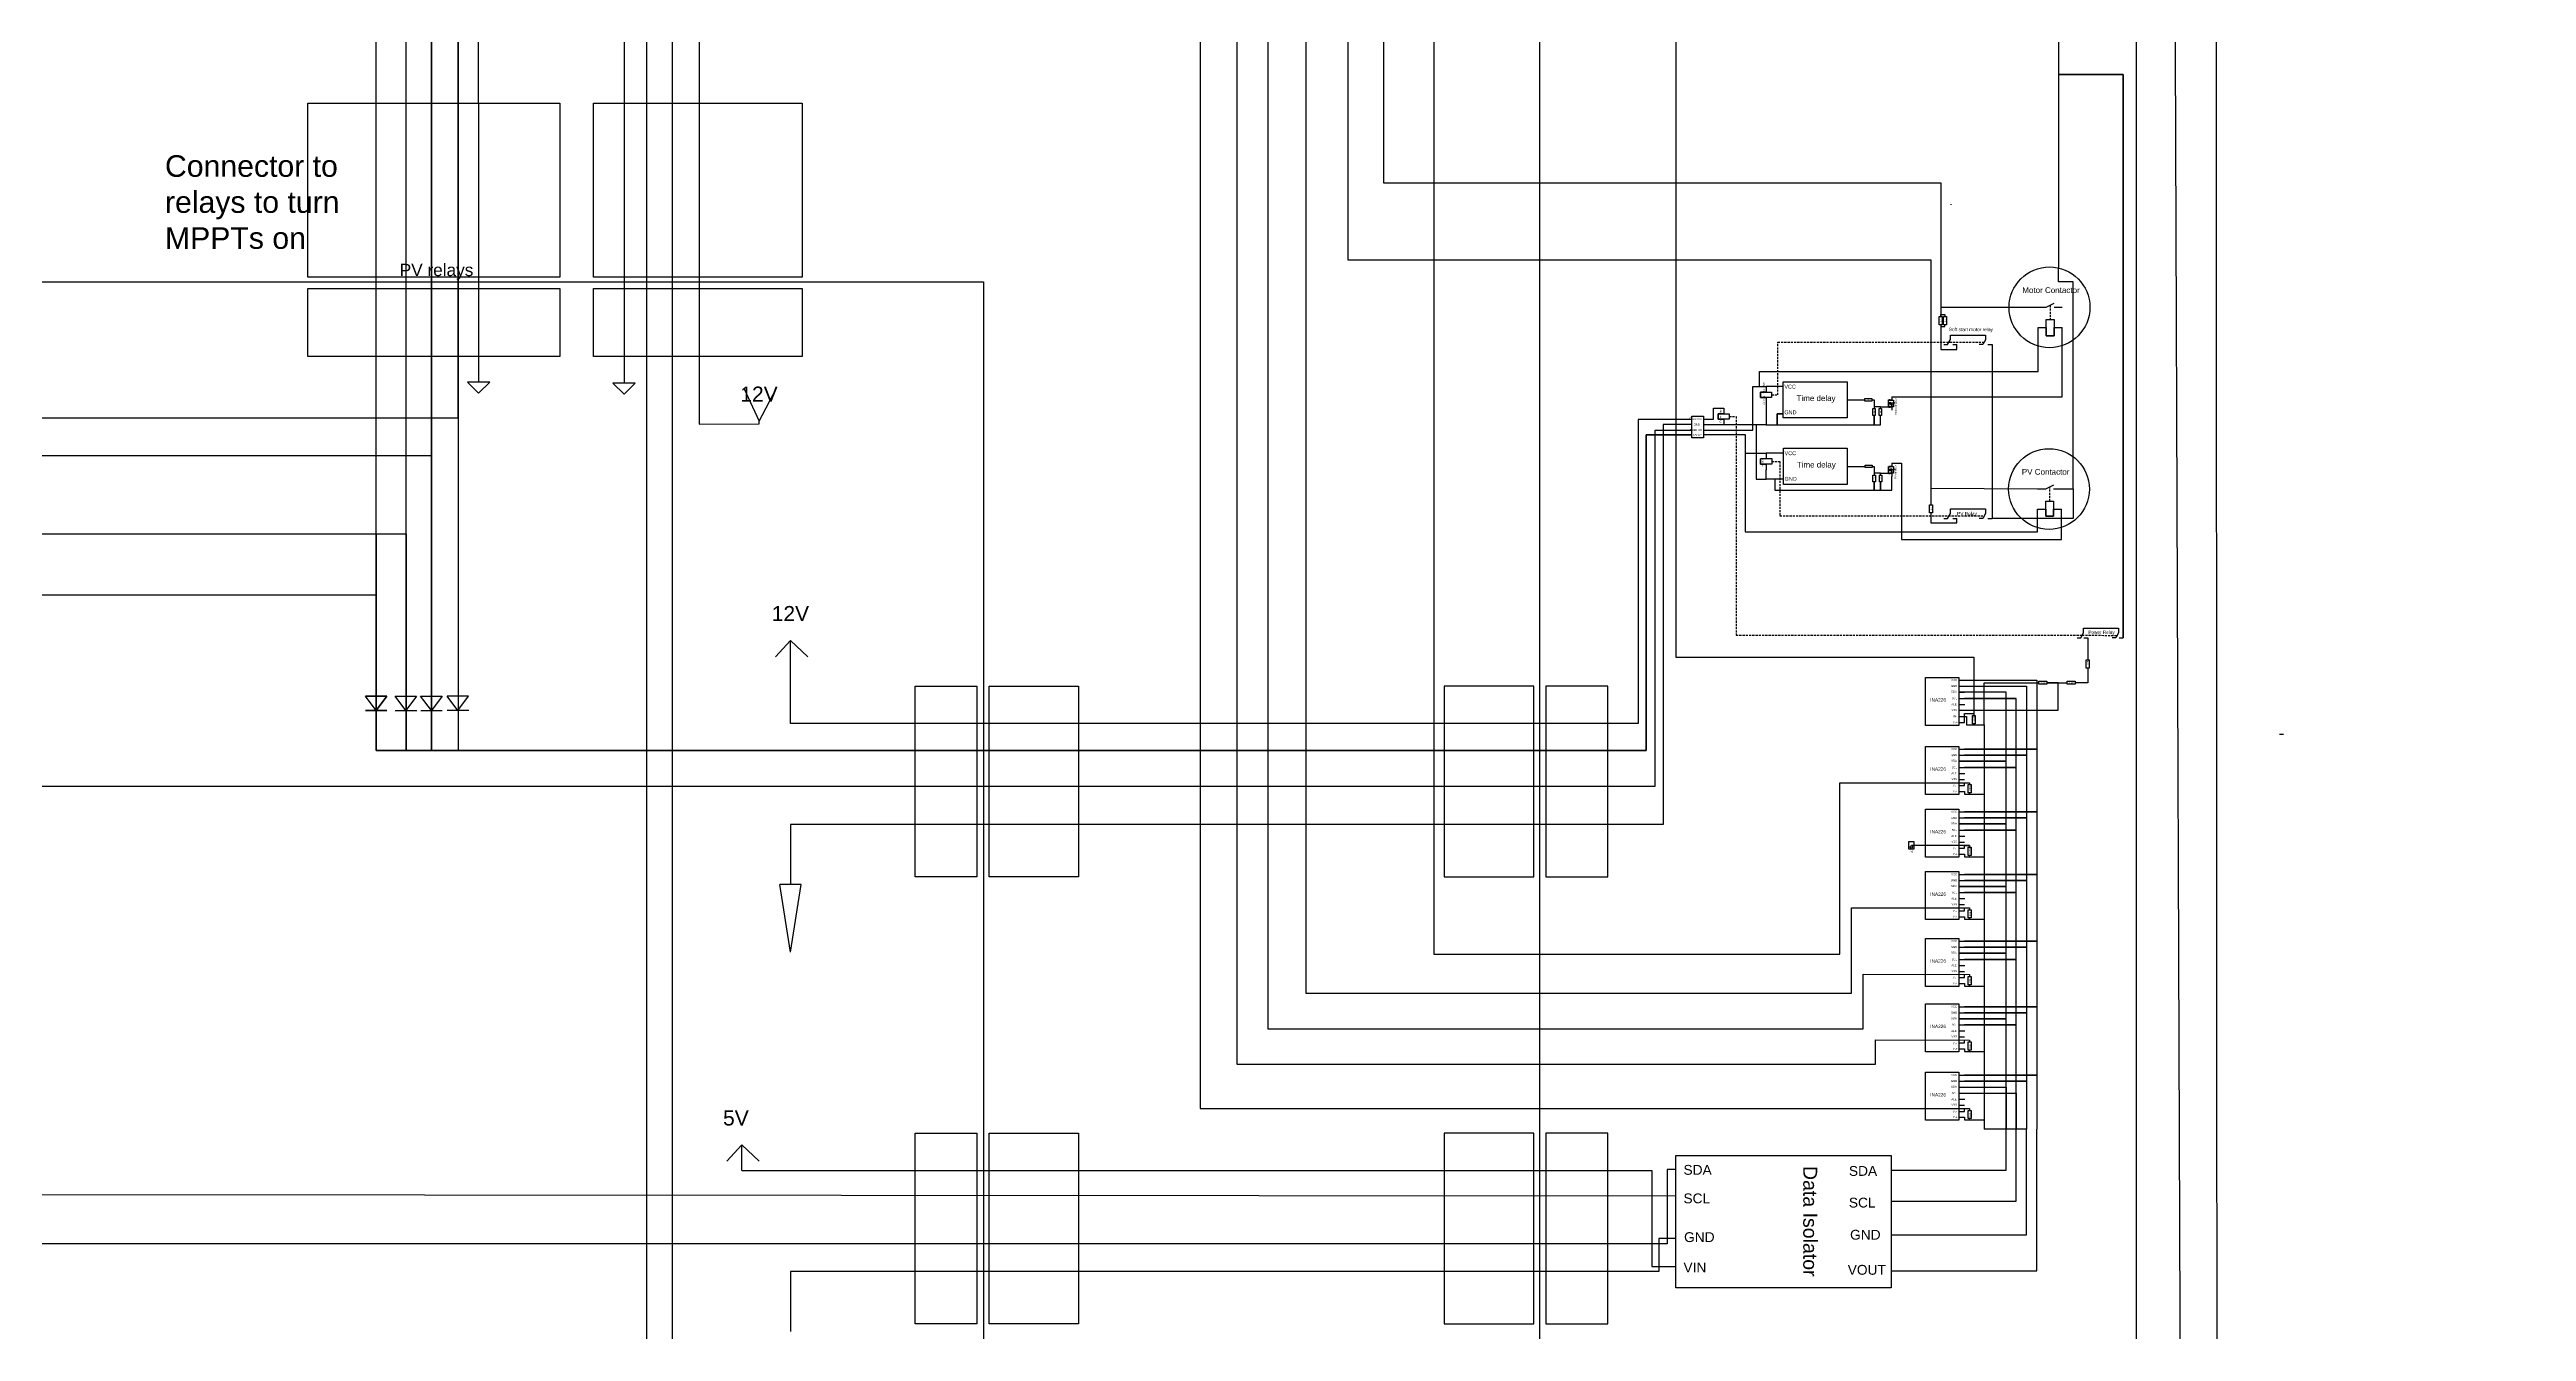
# Model space of a CAD drawing. Header units: inches. Extents: x -6006 to 28106, y 59 to 4778.
# Drawn here: x -2589 to -2016, y 3006 to 3303 of the extents above; entities that cross this region are included whole.
import ezdxf

# ---------------------------------------------------------------- set-up
doc = ezdxf.new("R2010")
doc.units = ezdxf.units.IN
doc.header["$MEASUREMENT"] = 0
doc.linetypes.add('DASHED', pattern=[0.75, 0.5, -0.25])
doc.styles.get("Standard").update_dxf_attribs({"font": 'arial.ttf'})

msp = doc.modelspace()

# ---------------------------------------------------------------- linework, layer by layer
for p, q in [((-2451.1, 3461.57), (-2451.1, 2919.04)), ((-2445.12, 3461.57), (-2445.12, 2919.04)), ((-2513.64, 3244.73), (-2513.64, 3454.58)), ((-2494.66, 3244.73), (-2494.66, 3344.22)), ((-2149.35, 3267.36), (-2149.35, 3267.26)), ((-2513.64, 3176.99), (-2513.64, 3244.73)), ((-2125.47, 3243.53), (-2123.62, 3243.53)), ((-2148.89, 3234.89), (-2147.96, 3234.89)), ((-2140.78, 3234.9), (-2139.83, 3234.9)), ((-2139.83, 3234.9), (-2139.83, 3194.67)), ((-2173.35, 3222.1), (-2169.22, 3222.1)), ((-2805.37, 3209.21), (-2500.92, 3209.21)), ((-2188.1, 3209.79), (-2192.06, 3209.79)), ((-2173.3, 3206.7), (-2169.17, 3206.7)), ((-2125.58, 3201.47), (-2123.73, 3201.47)), ((-2148.89, 3194.66), (-2147.96, 3194.66)), ((-2140.78, 3194.67), (-2139.83, 3194.67)), ((-2860.05, 3191.06), (-2506.68, 3191.06)), ((-2118.61, 3167.02), (-2117.68, 3167.02)), ((-2110.4, 3167.03), (-2109.47, 3167.03)), ((-2147.54, 3157.21), (-2146.17, 3157.21)), ((-2147.54, 3155.83), (-2146.19, 3155.83)), ((-2147.54, 3154.43), (-2146.19, 3154.43)), ((-2147.54, 3153.01), (-2146.18, 3153.01)), ((-2147.54, 3151.62), (-2146.14, 3151.62)), ((-2147.54, 3150.24), (-2146.19, 3150.24)), ((-2147.54, 3148.83), (-2145.7, 3148.83)), ((-2147.54, 3147.44), (-2146.19, 3147.44)), ((-2513.64, 3140.94), (-2244.54, 3140.94)), ((-2500.92, 3140.94), (-2244.54, 3140.94)), ((-2494.66, 3140.94), (-2244.54, 3140.94)), ((-2147.54, 3141.23), (-2146.17, 3141.23)), ((-2073.34, 3144.74), (-2072.4, 3144.74)), ((-2147.54, 3139.84), (-2146.19, 3139.84)), ((-2147.54, 3138.44), (-2146.19, 3138.44)), ((-2147.54, 3137.02), (-2146.18, 3137.02)), ((-2147.54, 3135.64), (-2146.14, 3135.64)), ((-2147.54, 3134.26), (-2146.19, 3134.26)), ((-2147.54, 3132.84), (-2146.19, 3132.84)), ((-2147.54, 3131.47), (-2146.19, 3131.47)), ((-2147.54, 3126.71), (-2146.17, 3126.71)), ((-2147.54, 3125.32), (-2146.19, 3125.32)), ((-2147.54, 3123.93), (-2146.19, 3123.93)), ((-2147.54, 3122.5), (-2146.18, 3122.5)), ((-2147.54, 3121.12), (-2146.14, 3121.12)), ((-2147.54, 3119.74), (-2146.19, 3119.74)), ((-2147.54, 3118.33), (-2146.19, 3118.33)), ((-2147.54, 3116.95), (-2146.19, 3116.95)), ((-2147.54, 3112.24), (-2146.17, 3112.24)), ((-2147.54, 3110.85), (-2146.19, 3110.85)), ((-2147.54, 3109.46), (-2146.19, 3109.46)), ((-2147.54, 3108.04), (-2146.18, 3108.04)), ((-2147.54, 3106.65), (-2146.14, 3106.65)), ((-2147.54, 3105.27), (-2146.19, 3105.27)), ((-2147.54, 3103.86), (-2146.19, 3103.86)), ((-2147.54, 3102.48), (-2146.19, 3102.48)), ((-2147.54, 3096.8), (-2146.17, 3096.8)), ((-2147.54, 3095.41), (-2146.19, 3095.41)), ((-2147.54, 3094.01), (-2146.19, 3094.01)), ((-2147.54, 3092.59), (-2146.18, 3092.59)), ((-2147.54, 3091.2), (-2146.14, 3091.2)), ((-2147.54, 3089.82), (-2146.19, 3089.82)), ((-2147.54, 3088.41), (-2146.19, 3088.41)), ((-2147.54, 3087.04), (-2146.19, 3087.04)), ((-2147.54, 3081.64), (-2146.17, 3081.64)), ((-2147.54, 3080.25), (-2146.19, 3080.25)), ((-2147.54, 3078.85), (-2146.19, 3078.85)), ((-2147.54, 3077.43), (-2146.18, 3077.43)), ((-2147.54, 3076.04), (-2146.14, 3076.04)), ((-2147.54, 3074.66), (-2146.19, 3074.66)), ((-2147.54, 3073.25), (-2146.19, 3073.25)), ((-2147.54, 3071.87), (-2146.19, 3071.87)), ((-2147.54, 3065.82), (-2146.17, 3065.82)), ((-2147.54, 3064.43), (-2146.19, 3064.43)), ((-2147.54, 3063.03), (-2146.19, 3063.03)), ((-2147.54, 3061.61), (-2146.18, 3061.61)), ((-2147.54, 3060.23), (-2146.14, 3060.23)), ((-2147.54, 3058.85), (-2146.19, 3058.85)), ((-2147.54, 3057.43), (-2146.19, 3057.43)), ((-2147.54, 3056.06), (-2146.19, 3056.06)), ((-2163.13, 3043.8), (-2163.13, 3043.8)), ((-2163.13, 3036.66), (-2163.13, 3036.66)), ((-2163.13, 3028.84), (-2163.13, 3028.84)), ((-2163.13, 3020.51), (-2163.13, 3020.51))]:
    msp.add_line(p, q)
at = {"color": 3, "ltscale": 5}
for p, q in [((-2489.91, 3290.78), (-2489.91, 3310.44)), ((-2417.76, 3094.29), (-2420.23, 3109.94)), ((-2415.29, 3109.94), (-2420.23, 3109.94)), ((-2417.76, 3094.29), (-2415.29, 3109.94))]:
    msp.add_line(p, q, dxfattribs=at)
at = {"color": 7}
for p, q in [((-2494.66, 3222.41), (-2494.66, 3244.73)), ((-2494.66, 3222.41), (-2494.66, 3160.6)), ((-2513.64, 3176.99), (-2513.64, 3191.12)), ((-2513.64, 3191.12), (-2513.64, 3140.94)), ((-2494.66, 3160.6), (-2494.66, 3140.94)), ((-2511.11, 3150.19), (-2516.11, 3150.19)), ((-2513.64, 3150.19), (-2511.11, 3150.19)), ((-2492.17, 3150.19), (-2497.16, 3150.19))]:
    msp.add_line(p, q, dxfattribs=at)
at = {"color": 7, "true_color": 0xffffff}
for p, q in [((-2188.15, 3225.18), (-2192.1, 3225.18)), ((-2158.49, 3118.87), (-2158.49, 3118.97))]:
    msp.add_line(p, q, dxfattribs=at)
at = {"color": 1}
for p, q in [((-2153.96, 3201.62), (-2153.96, 3197.83)), ((-2429.02, 3043.74), (-2429.02, 3049.64))]:
    msp.add_line(p, q, dxfattribs=at)
at = {"ltscale": 5}
for p, q in [((-2513.64, 3150.19), (-2516.11, 3153.51)), ((-2511.17, 3153.51), (-2516.11, 3153.51)), ((-2513.64, 3150.19), (-2511.17, 3153.51)), ((-2494.69, 3150.19), (-2497.16, 3153.51)), ((-2492.22, 3153.51), (-2497.16, 3153.51)), ((-2494.69, 3150.19), (-2492.22, 3153.51))]:
    msp.add_line(p, q, dxfattribs=at)
at = {"color": 3}
for p, q in [((-2141.66, 3146.85), (-2141.66, 3156.63)), ((-2141.66, 3156.63), (-2129.03, 3156.63)), ((-2145.01, 3133.49), (-2145.01, 3133.07)), ((-2145.01, 3130.86), (-2145.01, 3131.16)), ((-2145.01, 3130.86), (-2141.66, 3130.86)), ((-2145.01, 3118.97), (-2158.49, 3118.97)), ((-2145.01, 3116.35), (-2141.66, 3116.35)), ((-2145.01, 3101.88), (-2141.66, 3101.88)), ((-2145.01, 3086.43), (-2141.66, 3086.43)), ((-2145.01, 3071.27), (-2141.66, 3071.27)), ((-2145.01, 3055.45), (-2141.66, 3055.45))]:
    msp.add_line(p, q, dxfattribs=at)
for points in [[(-2964.69, 3935.31), (-2964.69, 3132.68), (-2217.71, 3132.68), (-2217.71, 3215.07), (-2209.3, 3215.07)], [(-2915.6, 3935.31), (-2915.6, 3177), (-2513.64, 3177), (-2513.64, 3140.94), (-2219.8, 3140.94), (-2219.8, 3213.98), (-2209.3, 3213.98), (-2219.8, 3213.98), (-2219.8, 3140.94), (-2513.64, 3140.94), (-2513.64, 3454.58), (-2482.91, 3454.58)], [(-2860.05, 3934.82), (-2860.05, 3191.06), (-2506.68, 3191.06), (-2506.68, 3140.94), (-2219.8, 3140.94), (-2219.8, 3213.98), (-2209.3, 3213.98), (-2219.8, 3213.98)], [(-2860.05, 3934.82), (-2860.05, 3191.06), (-2506.68, 3191.06), (-2506.68, 3140.94), (-2219.8, 3140.94), (-2219.8, 3213.98), (-2209.3, 3213.98), (-2219.8, 3213.98), (-2219.8, 3140.94), (-2506.68, 3140.94), (-2506.68, 3417.8), (-2482.91, 3417.8)], [(-2805.37, 3934.33), (-2805.37, 3209.21), (-2500.82, 3209.21), (-2500.82, 3381.01), (-2482.91, 3381.01), (-2500.82, 3381.01), (-2500.92, 3140.94), (-2219.8, 3140.94), (-2219.8, 3213.98), (-2209.3, 3213.98)], [(-2743.64, 3934.33), (-2743.64, 3217.9), (-2494.66, 3217.9)], [(-2743.64, 3934.33), (-2743.64, 3217.9), (-2494.66, 3217.9), (-2494.66, 3344.22), (-2482.98, 3344.22), (-2494.66, 3344.22), (-2494.66, 3140.94), (-2219.8, 3140.94), (-2219.8, 3213.98), (-2209.3, 3213.98)], [(-2915.6, 3918.48), (-2915.6, 3177), (-2513.64, 3177)], [(-2209.3, 3213.98), (-2219.8, 3213.98), (-2219.8, 3140.94), (-2506.68, 3140.94), (-2506.68, 3417.8), (-2482.91, 3417.8)], [(-2482.91, 3381.01), (-2500.82, 3381.01), (-2500.82, 3140.94), (-2244.54, 3140.94)], [(-2151.69, 3243.52), (-2151.69, 3241.36), (-2151.69, 3241.82), (-2150.73, 3241.82), (-2150.73, 3241.36)], [(-2129.18, 3243.52), (-2127.28, 3243.52), (-2125.43, 3244.46)], [(-2193.63, 3225.18), (-2193.63, 3228.68), (-2129.17, 3228.68), (-2129.17, 3238.83)], [(-2151.69, 3239.45), (-2151.69, 3239.09), (-2150.73, 3239.09), (-2150.73, 3239.45)], [(-2151.69, 3239.09), (-2151.69, 3233.74), (-2147.96, 3233.74), (-2147.96, 3234.89)], [(-2129.17, 3238.83), (-2127.3, 3238.83), (-2127.3, 3240.66), (-2125.47, 3240.66), (-2125.47, 3236.94), (-2127.28, 3236.94), (-2127.3, 3238.83), (-2127.28, 3236.94), (-2125.47, 3236.94), (-2125.47, 3238.83), (-2123.62, 3238.83)], [(-2150.94, 3234.88), (-2150.1, 3234.88), (-2149.42, 3236.04), (-2149.42, 3237.09), (-2141.33, 3237.09), (-2141.33, 3236.02), (-2141.98, 3234.88), (-2142.83, 3234.88)], [(-2206.58, 3215.07), (-2195.15, 3215.07), (-2195.15, 3225.18), (-2192.1, 3225.18)], [(-2206.58, 3217.63), (-2204.22, 3217.63), (-2204.22, 3220.19), (-2201.89, 3220.19)], [(-2201.89, 3220.19), (-2201.89, 3218.89), (-2200.61, 3218.89), (-2200.61, 3217.61), (-2203.2, 3217.61), (-2203.2, 3218.87), (-2201.89, 3218.89), (-2203.2, 3218.87), (-2203.2, 3217.61), (-2201.89, 3217.61), (-2201.89, 3216.32)], [(-2192.1, 3225.18), (-2192.1, 3223.88), (-2190.83, 3223.88), (-2190.83, 3222.61), (-2193.42, 3222.61), (-2193.42, 3223.87), (-2192.1, 3223.88), (-2193.42, 3223.87), (-2193.42, 3222.61), (-2192.1, 3222.61), (-2192.1, 3221.32)], [(-2167.63, 3222.1), (-2167.11, 3222.1), (-2167.11, 3220.09)], [(-2165.65, 3220.09), (-2165.65, 3220.5), (-2167.11, 3220.5)], [(-2165.65, 3220.5), (-2164.56, 3220.5)], [(-2164.56, 3220.5), (-2163.8, 3220.5), (-2163.8, 3222.06)], [(-2163.02, 3222.81), (-2163.02, 3222.05), (-2163.57, 3222.05), (-2163.57, 3222.25), (-2163.57, 3222.05), (-2163.57, 3221.83), (-2163.57, 3222.05), (-2163.02, 3222.05), (-2162.63, 3222.05), (-2162.63, 3221.43), (-2162.78, 3221.43), (-2162.87, 3221.34), (-2162.78, 3221.43), (-2162.63, 3221.43), (-2162.48, 3221.43), (-2162.4, 3221.51), (-2162.48, 3221.43), (-2162.63, 3221.43), (-2162.77, 3221.19), (-2162.49, 3221.19), (-2162.63, 3221.43), (-2162.49, 3221.19), (-2162.63, 3221.19), (-2162.63, 3220.5), (-2163.02, 3220.5), (-2163.02, 3221.27), (-2163.16, 3221.27), (-2163.16, 3221.51), (-2163.49, 3221.28), (-2163.16, 3221.03), (-2163.16, 3221.27), (-2163.16, 3221.03), (-2163.49, 3221.28), (-2163.49, 3221.28), (-2163.49, 3221.53), (-2163.49, 3221.28), (-2163.49, 3221.01), (-2163.49, 3221.28), (-2163.16, 3221.03), (-2163.16, 3221.27), (-2163.02, 3221.27), (-2163.02, 3220.5), (-2163.56, 3220.5), (-2163.56, 3220.71), (-2163.56, 3220.27), (-2163.56, 3220.49), (-2163.56, 3220.5), (-2163.02, 3220.5), (-2163.02, 3219.72)], [(-2206.58, 3214.05), (-2196.92, 3214.05), (-2196.92, 3209.79), (-2192.06, 3209.79)], [(-2196.92, 3209.79), (-2196.92, 3191.53), (-2129.28, 3191.53), (-2129.28, 3196.77)], [(-2192.06, 3209.79), (-2192.06, 3208.49), (-2190.78, 3208.49), (-2190.78, 3207.21), (-2193.37, 3207.21), (-2193.37, 3208.47), (-2192.06, 3208.49), (-2193.37, 3208.47), (-2193.37, 3207.21), (-2192.05, 3207.21), (-2192.05, 3205.93)], [(-2167.58, 3206.7), (-2167.07, 3206.7), (-2167.07, 3204.69)], [(-2165.6, 3204.69), (-2165.6, 3205.1), (-2167.07, 3205.1)], [(-2165.6, 3205.1), (-2164.51, 3205.1)], [(-2164.51, 3205.1), (-2163.75, 3205.1), (-2163.75, 3206.66)], [(-2162.97, 3207.41), (-2162.97, 3206.65), (-2163.52, 3206.65), (-2163.52, 3206.86), (-2163.52, 3206.65), (-2163.52, 3206.43), (-2163.52, 3206.65), (-2162.97, 3206.65), (-2162.58, 3206.65), (-2162.58, 3206.04), (-2162.73, 3206.04), (-2162.82, 3205.95), (-2162.73, 3206.04), (-2162.58, 3206.04), (-2162.43, 3206.04), (-2162.36, 3206.11), (-2162.43, 3206.04), (-2162.58, 3206.04), (-2162.73, 3205.8), (-2162.44, 3205.8), (-2162.58, 3206.04), (-2162.44, 3205.8), (-2162.58, 3205.8), (-2162.58, 3205.1), (-2162.97, 3205.1), (-2162.97, 3205.88), (-2163.11, 3205.88), (-2163.11, 3206.12), (-2163.44, 3205.88), (-2163.11, 3205.64), (-2163.11, 3205.88), (-2163.11, 3205.64), (-2163.44, 3205.88), (-2163.44, 3205.88), (-2163.44, 3206.14), (-2163.44, 3205.88), (-2163.44, 3205.62), (-2163.44, 3205.88), (-2163.11, 3205.64), (-2163.11, 3205.88), (-2162.97, 3205.88), (-2162.97, 3205.1), (-2163.52, 3205.1), (-2163.52, 3205.31), (-2163.52, 3204.88), (-2163.52, 3205.1), (-2163.52, 3205.1), (-2162.97, 3205.1), (-2162.97, 3204.33)], [(-2121.06, 3201.47), (-2121.06, 3194.67), (-2139.83, 3194.67)], [(-2129.29, 3201.47), (-2127.39, 3201.47), (-2125.54, 3202.41)], [(-2129.28, 3196.77), (-2127.41, 3196.77), (-2127.41, 3198.61), (-2125.58, 3198.61), (-2125.58, 3195.18), (-2127.39, 3195.18), (-2127.41, 3196.77), (-2127.39, 3195.18), (-2125.58, 3195.18), (-2125.58, 3196.78), (-2123.73, 3196.78)], [(-2153.96, 3195.92), (-2153.96, 3193.65), (-2147.96, 3193.65), (-2147.96, 3194.66)], [(-2150.94, 3194.65), (-2150.1, 3194.65), (-2149.42, 3195.81), (-2149.42, 3196.86), (-2141.33, 3196.86), (-2141.33, 3195.79), (-2141.98, 3194.66), (-2142.83, 3194.66)], [(-2915.6, 3177), (-2513.64, 3176.99)], [(-2120.16, 3167.02), (-2119.32, 3167.02), (-2118.64, 3168.18), (-2118.64, 3169.23), (-2110.55, 3169.23), (-2110.55, 3168.16), (-2111.2, 3167.03), (-2112.05, 3167.03)], [(-2117.68, 3167.02), (-2117.68, 3161.89)], [(-2117.68, 3159.98), (-2117.68, 3156.63), (-2120.57, 3156.63)], [(-2516.11, 3153.51), (-2511.17, 3153.51), (-2513.64, 3150.19), (-2516.11, 3153.51)], [(-2509.18, 3153.51), (-2504.24, 3153.51), (-2506.71, 3150.19), (-2509.18, 3153.51)], [(-2503.32, 3153.51), (-2498.37, 3153.51), (-2500.84, 3150.19), (-2503.32, 3153.51)], [(-2147.54, 3063.03), (-2136.57, 3063.03), (-2136.57, 3053.32), (-2136.57, 3063.03), (-2136.57, 3078.85), (-2147.54, 3078.85), (-2136.57, 3078.85), (-2136.57, 3094.01), (-2147.54, 3094.01), (-2136.57, 3094.01), (-2136.57, 3109.46), (-2147.54, 3109.46), (-2136.57, 3109.46), (-2136.57, 3123.93), (-2147.54, 3123.93), (-2136.57, 3123.93), (-2136.57, 3138.44), (-2147.54, 3138.44), (-2136.57, 3138.44), (-2136.57, 3154.43), (-2147.54, 3154.43)], [(-2146.19, 3150.24), (-2124.51, 3150.24), (-2124.51, 3156.63), (-2127.12, 3156.63), (-2124.51, 3156.63), (-2122.48, 3156.63)], [(-2146.18, 3061.61), (-2134.22, 3061.61), (-2134.22, 3053.32), (-2134.22, 3061.61), (-2134.22, 3077.43), (-2146.18, 3077.43), (-2134.22, 3077.43), (-2134.22, 3092.59), (-2146.18, 3092.59), (-2134.22, 3092.59), (-2134.22, 3108.04), (-2146.18, 3108.04), (-2134.22, 3108.04), (-2134.22, 3122.5), (-2146.18, 3122.5), (-2134.22, 3122.5), (-2134.22, 3137.02), (-2146.18, 3137.02), (-2134.22, 3137.02), (-2134.22, 3153.01), (-2146.18, 3153.01), (-2134.22, 3153.01)], [(-2516.11, 3150.19), (-2511.11, 3150.19)], [(-2509.18, 3150.19), (-2504.18, 3150.19)], [(-2503.31, 3150.19), (-2498.32, 3150.19)], [(-2146.19, 3147.44), (-2146.19, 3149.48), (-2144.03, 3149.48)], [(-2145.7, 3148.82), (-2145.7, 3146.85), (-2144.03, 3146.85)], [(-2146.19, 3132.84), (-2146.19, 3133.49)], [(-2146.19, 3131.47), (-2146.19, 3130.86), (-2145.01, 3130.86)], [(-2146.19, 3118.33), (-2146.19, 3118.97), (-2145.01, 3118.97), (-2145.01, 3118.55)], [(-2146.19, 3116.95), (-2146.19, 3116.35), (-2145.01, 3116.35), (-2145.01, 3116.65)], [(-2146.19, 3103.86), (-2146.19, 3104.5)], [(-2146.19, 3102.48), (-2146.19, 3101.88), (-2145.01, 3101.88), (-2145.01, 3102.18)], [(-2145.01, 3104.5), (-2145.01, 3104.08)], [(-2146.19, 3088.41), (-2146.19, 3089.06)], [(-2145.01, 3089.06), (-2145.01, 3088.64)], [(-2146.19, 3087.04), (-2146.19, 3086.43), (-2145.01, 3086.43), (-2145.01, 3086.73)], [(-2146.19, 3073.25), (-2146.19, 3073.9)], [(-2146.19, 3071.87), (-2146.19, 3071.27), (-2145.01, 3071.27), (-2145.01, 3071.57)], [(-2145.01, 3073.9), (-2145.01, 3073.48)], [(-2146.19, 3057.43), (-2146.19, 3058.08)], [(-2146.19, 3056.06), (-2146.19, 3055.45), (-2145.01, 3055.45), (-2145.01, 3055.75)], [(-2145.01, 3058.08), (-2145.01, 3057.66)], [(-2163.13, 3043.8), (-2136.57, 3043.8), (-2136.57, 3053.32)], [(-2163.13, 3036.66), (-2134.22, 3036.66), (-2134.22, 3053.32)], [(-2213, 3043.99), (-2215, 3043.99), (-2215, 3026.79), (-3145.48, 3026.79), (-3145.48, 2117.96)], [(-2213, 3043.99), (-2213, 3045.4)], [(-2213, 3037.76), (-3177.9, 3038.57), (-3177.9, 2116.75)]]:
    msp.add_lwpolyline(points)
at = {"color": 1}
for points in [[(-5824.67, 2011.21), (-5824.67, 1709.26), (-1912.3, 1709.26), (-1912.3, 3479.4), (-2280.59, 3479.4), (-2280.59, 3272.29), (-2151.69, 3272.29), (-2151.69, 3243.52), (-2129.18, 3243.52)], [(-2418.89, 3354.41), (-2418.89, 3478.34), (-2288.82, 3478.34), (-2288.82, 3363.24), (-2288.82, 3254.46), (-2153.96, 3254.46), (-2153.96, 3201.62), (-2129.29, 3201.47)], [(-2438.87, 3461.57), (-2438.87, 3216.49), (-2425.03, 3216.56), (-2425.03, 3217.19)], [(-2124.43, 3382.6), (-2124.43, 3297.41), (-2109.47, 3297.41), (-2109.47, 3167.03), (-2109.47, 3297.41), (-2124.43, 3297.41), (-2124.43, 3252.6)], [(-2109.47, 3167.03), (-2109.47, 3297.41)], [(-2123.73, 3201.47), (-2121.06, 3201.47), (-2121.06, 3249.41), (-2124.43, 3249.41), (-2124.43, 3252.6)], [(-2428.53, 3224.81), (-2425.03, 3217.19), (-2420.98, 3224.81)], [(-2209.3, 3217.57), (-2221.68, 3217.57), (-2221.68, 3147.21), (-2417.76, 3147.21), (-2417.76, 3166.4)], [(-2421.26, 3162.63), (-2417.76, 3166.4), (-2413.72, 3162.63)], [(-2146.17, 3157.21), (-2129.49, 3157.21), (-2129.49, 3141.23), (-2146.17, 3141.23), (-2129.49, 3141.23), (-2129.49, 3126.71), (-2146.17, 3126.71), (-2129.49, 3126.71), (-2129.49, 3112.24), (-2146.17, 3112.24), (-2129.49, 3112.24), (-2129.49, 3096.8), (-2146.17, 3096.8), (-2129.49, 3096.8), (-2129.49, 3081.64), (-2146.17, 3081.64), (-2129.49, 3081.64), (-2129.49, 3065.82), (-2146.17, 3065.82), (-2129.49, 3065.82), (-2129.49, 3053.32)], [(-2432.53, 3045.88), (-2429.02, 3049.64), (-2424.98, 3045.88)], [(-2163.13, 3020.51), (-2129.49, 3020.51), (-2129.49, 3053.32)], [(-2429.02, 3043.74), (-2218.49, 3043.74), (-2218.49, 3021.5), (-2213, 3021.5)]]:
    msp.add_lwpolyline(points, dxfattribs=at)
at = {"color": 3}
for points in [[(-2412.38, 3469.78), (-2298.59, 3469.78), (-2298.59, 3084.77), (-2172.33, 3084.77), (-2172.33, 3104.5), (-2145.01, 3104.5)], [(-2456.26, 3461.57), (-2456.26, 3225.99), (-2456.26, 3225.99), (-2458.85, 3225.99), (-2456.26, 3223.4), (-2453.68, 3225.99), (-2456.26, 3225.99)], [(-5810.94, 2004.57), (-5810.94, 1719.42), (-1930.27, 1719.42), (-1930.27, 3455.11), (-2268.93, 3455.11), (-2268.93, 3093.77), (-2175.02, 3093.77), (-2175.02, 3133.49), (-2145.01, 3133.49)], [(-2412.38, 3433), (-2307.37, 3433), (-2307.37, 3076.54), (-2169.64, 3076.54), (-2169.64, 3089.16), (-2145.01, 3089.06)], [(-2411.84, 3396), (-2314.5, 3396), (-2314.5, 3068.31), (-2166.75, 3068.31), (-2166.75, 3073.97), (-2145.01, 3073.9)], [(-2134.45, 3387.26), (-2134.45, 3379.39), (-2212.94, 3379.39), (-2212.94, 3162.55), (-2144.03, 3162.55), (-2144.03, 3149.05)], [(-2411.84, 3359.7), (-2323.01, 3359.7), (-2323.01, 3058.08), (-2145.01, 3058.08)], [(-2489.91, 3290.78), (-2489.91, 3226.21), (-2492.5, 3226.21), (-2489.91, 3223.62), (-2487.32, 3226.21), (-2489.91, 3226.21)], [(-2163.02, 3222.81), (-2123.62, 3222.81), (-2123.62, 3238.83)], [(-2192.1, 3221.32), (-2192.1, 3216.32), (-2189.49, 3216.32), (-2189.49, 3218.87), (-2188.15, 3218.87), (-2189.49, 3218.87), (-2189.49, 3216.32), (-2167.11, 3216.32), (-2167.11, 3218.5), (-2167.11, 3216.32), (-2165.65, 3216.32), (-2165.65, 3218.5)], [(-2209.3, 3216.36), (-2215.88, 3216.36), (-2215.88, 3123.82), (-2417.76, 3123.82), (-2417.76, 3109.96)], [(-2192.1, 3216.32), (-2206.58, 3216.32)], [(-2194.4, 3216.32), (-2194.4, 3203.72), (-2192.05, 3203.72)], [(-2188.1, 3203.72), (-2192.05, 3203.72), (-2192.05, 3205.93)], [(-2190.08, 3203.72), (-2190.08, 3201.2), (-2167.07, 3201.2), (-2167.07, 3203.1), (-2167.07, 3201.2), (-2165.6, 3201.2), (-2165.6, 3203.1), (-2165.6, 3201.2), (-2162.97, 3201.2), (-2162.97, 3204.33)], [(-2162.97, 3207.41), (-2160.73, 3207.41), (-2160.73, 3189.74), (-2123.73, 3189.74), (-2123.73, 3196.78)], [(-2146.19, 3155.83), (-2131.85, 3155.83), (-2131.85, 3139.84), (-2146.19, 3139.84), (-2131.85, 3139.84), (-2131.85, 3125.32), (-2146.19, 3125.32), (-2131.85, 3125.32), (-2131.85, 3110.85), (-2146.19, 3110.85), (-2131.85, 3110.85), (-2131.85, 3095.41), (-2146.19, 3095.41), (-2131.85, 3095.41), (-2131.85, 3080.25), (-2146.19, 3080.25), (-2131.85, 3080.25), (-2131.85, 3064.43), (-2146.19, 3064.43), (-2131.85, 3064.43), (-2131.85, 3053.32), (-2141.66, 3053.32)], [(-2163.13, 3028.84), (-2131.85, 3028.84), (-2131.85, 3053.32)], [(-2213, 3028), (-2213, 3028), (-2216.93, 3028), (-2216.93, 3020.35), (-2417.76, 3020.35), (-2417.76, 3006.49)]]:
    msp.add_lwpolyline(points, dxfattribs=at)
at = {"color": 3, "ltscale": 5}
msp.add_lwpolyline([(-2087.75, 2958.69), (-2087.98, 3424.15), (-2134.57, 3424.15)], dxfattribs=at)
at = {"color": 1, "ltscale": 5}
msp.add_lwpolyline([(-2124.52, 3407.63), (-2097.87, 3407.63), (-2096.12, 2947.29)], dxfattribs=at)
at = {"color": 4, "ltscale": 5}
msp.add_lwpolyline([(-2244.54, 3394.37), (-2244.54, 2989.86), (-2106.39, 2990.47), (-2106.39, 3394.98)], close=True, dxfattribs=at)
at = {"color": 6}
for points in [[(-2529.42, 3290.78), (-2471.13, 3290.78), (-2471.13, 3250.5), (-2529.42, 3250.5)], [(-2463.35, 3290.78), (-2415.09, 3290.78), (-2415.09, 3250.5), (-2463.35, 3250.5)], [(-2529.42, 3247.86), (-2471.13, 3247.86), (-2471.13, 3232.16), (-2529.42, 3232.16)], [(-2463.35, 3247.86), (-2415.09, 3247.86), (-2415.09, 3232.16), (-2463.35, 3232.16)], [(-2388.95, 3155.81), (-2374.64, 3155.81), (-2374.64, 3111.73), (-2388.95, 3111.73)], [(-2371.84, 3155.81), (-2351.12, 3155.81), (-2351.12, 3111.73), (-2371.84, 3111.73)], [(-2245.8, 3155.81), (-2266.52, 3155.81), (-2266.52, 3111.73), (-2245.8, 3111.73)], [(-2228.69, 3155.81), (-2243.01, 3155.81), (-2243.01, 3111.73), (-2228.69, 3111.73)], [(-2388.95, 3052.34), (-2374.64, 3052.34), (-2374.64, 3008.26), (-2388.95, 3008.26)], [(-2371.84, 3052.34), (-2351.12, 3052.34), (-2351.12, 3008.26), (-2371.84, 3008.26)], [(-2245.8, 3052.34), (-2266.52, 3052.34), (-2266.52, 3008.26), (-2245.8, 3008.26)], [(-2228.69, 3052.34), (-2243.01, 3052.34), (-2243.01, 3008.26), (-2228.69, 3008.26)]]:
    msp.add_lwpolyline(points, close=True, dxfattribs=at)
at = {"color": 5}
msp.add_lwpolyline([(-5511.26, 3249.43), (-2373.1, 3249.43), (-2373.1, 1755.44), (-5511.26, 1755.44)], close=True, dxfattribs=at)
at = {"linetype": 'DASHED'}
for points in [[(-2126.36, 3243.99), (-2126.39, 3240.66)], [(-2190.83, 3223.24), (-2189.38, 3223.24), (-2189.38, 3235.46), (-2141.65, 3235.46)], [(-2200.61, 3218.25), (-2199.03, 3218.25), (-2199.03, 3167.6), (-2118.98, 3167.6), (-2110.87, 3167.59)], [(-2190.78, 3207.85), (-2188.92, 3207.85), (-2188.92, 3195.23), (-2141.65, 3195.22)], [(-2126.49, 3198.61), (-2126.46, 3201.94)]]:
    msp.add_lwpolyline(points, dxfattribs=at)
for points in [[(-2152.04, 3241.36), (-2151.34, 3241.36), (-2151.34, 3239.45), (-2152.04, 3239.45)], [(-2151.08, 3241.36), (-2150.39, 3241.36), (-2150.39, 3239.45), (-2151.08, 3239.45)], [(-2188.15, 3226.28), (-2173.35, 3226.28), (-2173.35, 3217.91), (-2188.15, 3217.91)], [(-2167.63, 3222.39), (-2167.63, 3221.81), (-2169.22, 3221.81), (-2169.22, 3222.39)], [(-2167.4, 3220.09), (-2166.82, 3220.09), (-2166.82, 3218.5), (-2167.4, 3218.5)], [(-2165.94, 3220.09), (-2165.36, 3220.09), (-2165.36, 3218.5), (-2165.94, 3218.5)], [(-2209.3, 3218.33), (-2206.58, 3218.33), (-2206.58, 3213.32), (-2209.3, 3213.32)], [(-2188.1, 3210.89), (-2173.3, 3210.89), (-2173.3, 3202.52), (-2188.1, 3202.52)], [(-2167.58, 3206.99), (-2167.58, 3206.42), (-2169.17, 3206.42), (-2169.17, 3206.99)], [(-2167.36, 3204.69), (-2166.78, 3204.69), (-2166.78, 3203.1), (-2167.36, 3203.1)], [(-2165.89, 3204.69), (-2165.31, 3204.69), (-2165.31, 3203.1), (-2165.89, 3203.1)], [(-2154.3, 3197.83), (-2153.61, 3197.83), (-2153.61, 3195.92), (-2154.3, 3195.92)], [(-2155.19, 3157.87), (-2147.54, 3157.87), (-2147.54, 3146.76), (-2155.19, 3146.76)], [(-2117.34, 3159.98), (-2118.03, 3159.98), (-2118.03, 3161.89), (-2117.34, 3161.89)], [(-2127.12, 3156.97), (-2127.12, 3156.28), (-2129.03, 3156.28), (-2129.03, 3156.97)], [(-2120.57, 3156.97), (-2120.57, 3156.28), (-2122.48, 3156.28), (-2122.48, 3156.97)], [(-2155.19, 3141.89), (-2147.54, 3141.89), (-2147.54, 3130.78), (-2155.19, 3130.78)], [(-2155.19, 3127.37), (-2147.54, 3127.37), (-2147.54, 3116.26), (-2155.19, 3116.26)], [(-2159.05, 3119.89), (-2157.93, 3119.89), (-2157.93, 3118.1), (-2159.05, 3118.1)], [(-2145.36, 3118.55), (-2144.67, 3118.55), (-2144.67, 3116.65), (-2145.36, 3116.65)], [(-2155.19, 3112.9), (-2147.54, 3112.9), (-2147.54, 3101.79), (-2155.19, 3101.79)], [(-2155.19, 3097.46), (-2147.54, 3097.46), (-2147.54, 3086.34), (-2155.19, 3086.34)], [(-2155.19, 3082.29), (-2147.54, 3082.29), (-2147.54, 3071.18), (-2155.19, 3071.18)], [(-2155.19, 3066.48), (-2147.54, 3066.48), (-2147.54, 3055.36), (-2155.19, 3055.36)], [(-2163.13, 3047.22), (-2163.13, 3016.55), (-2213, 3016.55), (-2213, 3047.22)]]:
    msp.add_lwpolyline(points, close=True)
at = {"color": 7, "true_color": 0xffffff}
for points in [[(-2144.38, 3149.05), (-2143.69, 3149.05), (-2143.69, 3147.15), (-2144.38, 3147.15)], [(-2145.36, 3133.07), (-2144.67, 3133.07), (-2144.67, 3131.16), (-2145.36, 3131.16)], [(-2145.36, 3104.08), (-2144.67, 3104.08), (-2144.67, 3102.18), (-2145.36, 3102.18)], [(-2145.36, 3088.64), (-2144.67, 3088.64), (-2144.67, 3086.73), (-2145.36, 3086.73)], [(-2145.36, 3073.48), (-2144.67, 3073.48), (-2144.67, 3071.57), (-2145.36, 3071.57)], [(-2145.36, 3057.66), (-2144.67, 3057.66), (-2144.67, 3055.75), (-2145.36, 3055.75)]]:
    msp.add_lwpolyline(points, close=True, dxfattribs=at)
at = {"color": 3, "lineweight": 30}
msp.add_lwpolyline([(-2144.03, 3147.15), (-2144.03, 3146.85), (-2141.66, 3146.85), (-2141.66, 3053.32)], dxfattribs=at)
for centre, radius in [((-2126.53, 3243.51), 9.34), ((-2126.64, 3201.45), 9.34), ((-2158.49, 3118.62), 0.257)]:
    msp.add_circle(centre, radius)

# ---------------------------------------------------------------- texts
for s, height, p in [('PV relays', 2.849, (-2508.16, 3250.73)), ('Motor Contactor', 1.3261, (-2132.82, 3246.82)), ('Soft start motor relay', 0.7884, (-2149.83, 3237.99)), ('VCC', 0.908, (-2187.87, 3224.69)), ('Time delay', 1.317, (-2185.02, 3221.82)), ('1k', 0.301, (-2168.62, 3221.91)), ('Power on', 0.478, (-2209.8, 3217.47)), ('Motor On', 0.478, (-2209.73, 3214.9)), ('GND', 0.478, (-2208.84, 3216.15)), ('GND', 0.908, (-2187.87, 3218.75)), ('PV On', 0.478, (-2208.89, 3213.73)), ('VCC', 0.908, (-2187.82, 3209.29)), ('GND', 0.908, (-2187.82, 3203.36)), ('Time delay', 1.317, (-2184.97, 3206.43)), ('1k', 0.301, (-2168.57, 3206.51)), ('PV Contactor', 1.3261, (-2132.93, 3204.77)), ('PV Relay', 0.788, (-2147.91, 3195.35)), ('Power Relay', 0.765, (-2117.53, 3167.91)), ('VCC', 0.464, (-2149.27, 3157.02)), ('INA226', 0.784, (-2154.12, 3152.27)), ('GND', 0.464, (-2149.32, 3155.62)), ('SDA', 0.464, (-2149.31, 3154.32)), ('ALE', 0.464, (-2149.24, 3151.4)), ('SCL', 0.464, (-2149.15, 3152.81)), ('100K', 0.361, (-2128.6, 3156.39)), ('100K', 0.361, (-2122.05, 3156.39)), ('VBS', 0.464, (-2149.21, 3150.11)), ('IN+', 0.464, (-2148.8, 3147.21)), ('IN-', 0.464, (-2148.75, 3148.61)), ('GND', 0.464, (-2149.32, 3139.63)), ('VCC', 0.464, (-2149.27, 3141.04)), ('INA226', 0.784, (-2154.12, 3136.28)), ('SDA', 0.464, (-2149.31, 3138.33)), ('ALE', 0.464, (-2149.24, 3135.41)), ('VBS', 0.464, (-2149.21, 3134.12)), ('SCL', 0.464, (-2149.15, 3136.82)), ('IN+', 0.464, (-2148.81, 3131.26)), ('IN-', 0.464, (-2148.8, 3132.55)), ('GND', 0.464, (-2149.32, 3125.11)), ('SDA', 0.464, (-2149.31, 3123.82)), ('VCC', 0.464, (-2149.27, 3126.52)), ('SCL', 0.464, (-2149.15, 3122.3)), ('M2', 0.361, (-2158.79, 3117.41)), ('INA226', 0.784, (-2154.12, 3121.77)), ('ALE', 0.464, (-2149.24, 3120.9)), ('VBS', 0.464, (-2149.21, 3119.6)), ('IN+', 0.464, (-2148.81, 3116.74)), ('IN-', 0.464, (-2148.8, 3118.04)), ('VCC', 0.464, (-2149.27, 3112.05)), ('INA226', 0.784, (-2154.12, 3107.3)), ('GND', 0.464, (-2149.32, 3110.65)), ('SDA', 0.464, (-2149.31, 3109.35)), ('ALE', 0.464, (-2149.24, 3106.43)), ('VBS', 0.464, (-2149.21, 3105.14)), ('SCL', 0.464, (-2149.15, 3107.83)), ('IN+', 0.464, (-2148.81, 3102.27)), ('IN-', 0.464, (-2148.8, 3103.57)), ('GND', 0.464, (-2149.32, 3095.2)), ('SDA', 0.464, (-2149.31, 3093.9)), ('VCC', 0.464, (-2149.27, 3096.61)), ('INA226', 0.784, (-2154.12, 3091.85)), ('ALE', 0.464, (-2149.24, 3090.98)), ('VBS', 0.464, (-2149.21, 3089.69)), ('SCL', 0.464, (-2149.15, 3092.39)), ('IN-', 0.464, (-2148.8, 3088.12)), ('IN+', 0.464, (-2148.81, 3086.83)), ('INA226', 0.784, (-2154.12, 3076.69)), ('GND', 0.464, (-2149.32, 3080.04)), ('SDA', 0.464, (-2149.31, 3078.74)), ('VCC', 0.464, (-2149.27, 3081.44)), ('SCL', 0.464, (-2149.15, 3077.23)), ('ALE', 0.464, (-2149.24, 3075.82)), ('VBS', 0.464, (-2149.21, 3074.53)), ('IN+', 0.464, (-2148.81, 3071.66)), ('IN-', 0.464, (-2148.8, 3072.96)), ('VCC', 0.464, (-2149.27, 3065.63)), ('INA226', 0.784, (-2154.12, 3060.87)), ('GND', 0.464, (-2149.32, 3064.22)), ('SDA', 0.464, (-2149.31, 3062.92)), ('ALE', 0.464, (-2149.24, 3060)), ('SCL', 0.464, (-2149.15, 3061.41)), ('VBS', 0.464, (-2149.21, 3058.71)), ('IN+', 0.464, (-2148.81, 3055.85)), ('IN-', 0.464, (-2148.8, 3057.14)), ('SDA', 2.274, (-2211.2, 3042.75)), ('SDA', 2.274, (-2172.93, 3042.5)), ('SCL', 2.274, (-2211.2, 3036.15)), ('SCL', 2.274, (-2172.94, 3035.17)), ('GND', 2.274, (-2211.06, 3027.18)), ('GND', 2.274, (-2172.66, 3027.73)), ('VIN', 2.274, (-2211.2, 3020.16)), ('VOUT', 2.274, (-2173.21, 3019.61))]:
    msp.add_text(s, height=height).set_placement(p)
for s, height, rotation, p in [('1k', 0.361, 90, (-2151.46, 3240.17)), ('1k', 0.361, 90, (-2150.5, 3240.17)), ('Soft start motor relay', 0.4, 90, (-2192.44, 3220.98)), ('Motor transistor', 0.4, 90, (-2161.9, 3218.69)), ('Power relay', 0.4, 90, (-2202.43, 3216.88)), ('1k', 0.301, 90, (-2166.92, 3219.1)), ('1k', 0.301, 90, (-2165.46, 3219.1)), ('PV relay', 0.4, 90, (-2192.67, 3206.57)), ('1k', 0.301, 90, (-2166.87, 3203.71)), ('1k', 0.301, 90, (-2165.41, 3203.71)), ('PV transistor', 0.4, 90, (-2161.99, 3203.87)), ('1k', 0.361, 90, (-2153.73, 3196.64)), ('50K', 0.361, 90, (-2117.53, 3160.85)), ('0.001', 0.361, 90, (-2143.8, 3147.58)), ('0.001', 0.361, 90, (-2144.78, 3131.59)), ('0.001', 0.361, 90, (-2144.78, 3117.07)), ('0.01', 0.361, 90, (-2144.78, 3102.6)), ('0.01', 0.361, 90, (-2144.78, 3087.16)), ('0.01', 0.361, 90, (-2144.78, 3072)), ('0.01', 0.361, 90, (-2144.78, 3056.18)), ('Data Isolator', 3.2342, 270, (-2183.49, 3044.8))]:
    msp.add_text(s, height=height, rotation=rotation).set_placement(p)
at = {"color": 1}
for s, p in [('12V', (-2429.36, 3221.7)), ('12V', (-2422.1, 3170.9)), ('5V', (-2433.36, 3054.15))]:
    msp.add_text(s, height=3.473, dxfattribs=at).set_placement(p)
at = {"insert": (-2562.46, 3278.71), "char_height": 5, "attachment_point": 1}
msp.add_mtext_dynamic_manual_height_columns('Connector to relays to turn MPPTs on', width=55.6023, gutter_width=25, heights=[0], dxfattribs=at)

doc.saveas('drawing.dxf')
